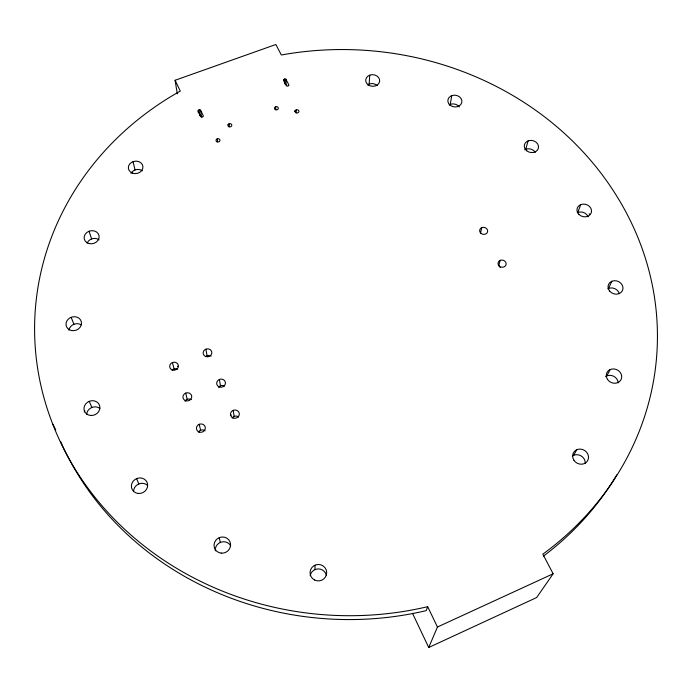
<?xml version="1.0" encoding="UTF-8"?>
<svg xmlns="http://www.w3.org/2000/svg" width="692" height="692" viewBox="0 0 692 692"><rect width="100%" height="100%" fill="white"/><g stroke="black" fill="none" stroke-linecap="round" stroke-linejoin="round"><path stroke-width="1.04" d="M314.964 569.62L314.998 565.191M369.147 84.035L369.753 75.151M450.276 104.371L451.746 95.652M480.447 233.256L481.822 227.616M525.764 149.264L528.074 140.9M498.673 265.763L500.221 260.33M412.527 613.346L428.72 647.496L536.646 597.542L553.142 573.789L542.848 554.154A311.313 282.526 3.3 0 0 617.385 197.159A311.365 282.492 3.3 0 0 281.341 54.997L275.84 44.504L175.093 80.281L180.283 91.084A311.348 282.466 3.3 0 0 52.635 423.859A311.313 282.526 3.3 0 0 427.682 606.676L426.229 610.629A307.724 279.931 3.3 0 1 60.576 441.479M577.794 212.479L580.735 204.624M428.72 647.496L437.448 627.021L553.142 573.789M608.458 288.469L611.832 281.263M606.754 375.938L610.214 369.537M573.607 455.345L576.765 449.722M284.81 83.966L284.646 79.018A0.969 0.804 -0.4 0 1 285.926 79.286L288.841 84.891A0.969 0.813 -0.3 0 1 288.201 85.851M52.635 423.859L55.732 429.801M199.235 109.864A0.986 0.83 -4.9 0 1 200.524 110.132L203.301 115.884A0.986 0.83 -4.8 0 1 202.618 116.87M198.803 110.019A0.986 0.83 -4.9 0 0 198.12 111.005L200.896 116.758A0.986 0.83 -4.8 0 0 202.185 117.026M427.682 606.676L437.448 627.021M89.233 401.325L91.88 407.484M71.155 317.308L73.932 324.263M136.644 478.596L138.772 483.967A8.166 7.595 -26.3 0 0 133.565 491.329M89.086 231.215L91.586 238.93M172.438 362.522L174.073 369.044M219.191 537.701L220.341 542.442M185.698 393.091L187.195 399.327M133.08 161.651L135.026 169.929M199.235 424.3L200.576 430.225M205.861 349.175L207.098 355.818M219.39 379.45L220.48 385.807M175.093 80.281L177.316 93.922M233.204 410.347L234.138 416.402M199.036 109.976L199.841 115.763M198.12 111.005L198.388 112.934M200.524 110.132L201.45 116.87M217.262 138.824L217.599 141.661M229.113 123.764L229.407 126.636M275.65 106.776L275.779 109.682M284.455 79.13L284.55 82.114M284.325 82.149L284.222 79.173A0.969 0.804 -0.4 0 0 283.582 80.125L286.497 85.739A0.969 0.813 -0.3 0 0 287.777 86.007M285.926 79.286L286.107 85.203M296.228 109.864L296.288 112.761M616.849 474.773A307.724 279.931 3.3 0 1 543.402 556.16M87.097 243.16A7.482 6.462 -13.5 0 1 99.138 239.821M130.996 173.337A7.249 6.167 -9.2 0 1 142.396 170.786M68.906 330.171A7.75 6.833 -18.2 0 1 81.128 324.79M367.538 84.865A6.92 5.77 3.9 0 1 377.278 85.652M449.194 104.89A6.972 5.83 8.1 0 1 459.28 106.923M524.683 149.801A7.102 5.994 12.6 0 1 535.279 152.378M86.682 414.473A7.984 7.223 -22.3 0 1 91.508 407.64A7.984 7.223 -22.3 0 1 99.89 408.453M172.126 370.523A4.351 3.962 -14.1 0 1 177.775 369.139M205.749 356.657A4.316 3.936 -10.6 0 1 211.164 356.112M184.989 401.196A4.394 4.048 -14.8 0 1 191.312 399.621M218.551 387.295A4.351 4.014 -10.8 0 1 224.589 386.101M138.772 483.967A8.166 7.595 -26.3 0 1 147.569 485.49M198.37 432.128A4.437 4.126 -15.7 0 1 205.1 430.77M232.192 417.925A4.394 4.1 -11.1 0 1 238.636 416.947M215.298 550.858A8.243 7.932 -28.1 0 1 230.678 545.815M310.189 575.744A8.217 8.122 -8.5 0 1 326.278 575.095M577.24 212.729A7.301 6.237 16.9 0 1 588.105 216.812M607.887 288.737A7.534 6.539 21.3 0 1 619.288 293.659M572.422 456.011A8.036 7.309 30.1 0 1 581.021 455.864A8.036 7.309 30.1 0 1 585.207 463.372M605.604 376.569A7.802 6.929 25.9 0 1 613.605 376.249A7.802 6.929 25.9 0 1 618.129 382.84M499.961 267.432A4.048 3.564 14.3 0 1 500.368 267.475M589.108 213.707A9.956 8.503 16.9 0 1 589.506 214.235M230.894 415.321A7.249 6.764 -11.1 0 1 231.284 414.992M177.541 366.284A7.171 6.539 -14.1 0 1 178.026 366.405M84.286 411.948A10.882 9.844 -22.3 0 1 84.839 410.581M294.42 111.187A4.498 3.789 0.1 0 1 295.865 110.608M285.554 79.796A3.512 2.924 -0.4 0 1 285.813 79.831M228.126 124.742A4.541 3.832 -3.6 0 1 228.723 124.525M201.069 116.265A3.546 2.976 -4.9 0 1 201.588 116.308M89.008 243.541A7.569 6.513 -13.4 0 0 99.043 235.713A7.569 6.513 -13.4 0 0 86.855 232.46A7.569 6.513 -13.4 0 0 89.008 243.541M132.544 173.156A7.327 6.211 -9.1 0 0 142.924 166.521A7.327 6.211 -9.1 0 0 131.48 162.438A7.327 6.211 -9.1 0 0 132.544 173.156M217.037 141.825A1.964 1.661 -4.4 0 0 219.961 140.294A1.964 1.661 -4.4 0 0 217.003 138.936A1.964 1.661 -4.4 0 0 217.037 141.825M228.896 126.731A1.955 1.643 -3.5 0 0 231.803 125.217A1.955 1.643 -3.5 0 0 228.853 123.877A1.955 1.643 -3.5 0 0 228.896 126.731M71.674 330.568A7.837 6.903 -18 0 0 81.249 321.451A7.837 6.903 -18 0 0 68.309 319.099A7.837 6.903 -18 0 0 71.674 330.568M275.329 109.613A1.938 1.626 -1 0 0 278.34 108.367A1.938 1.626 -1 0 0 275.572 106.802A1.938 1.626 -1 0 0 275.329 109.613M295.925 112.71A1.938 1.626 0.1 0 0 298.935 111.464A1.938 1.626 0.1 0 0 296.141 109.898A1.938 1.626 0.1 0 0 295.925 112.71M368.386 84.978A6.998 5.813 3.9 0 0 379.614 81.457A6.998 5.813 3.9 0 0 370.09 75.039A6.998 5.813 3.9 0 0 368.386 84.978M450.129 105.21A7.05 5.873 8.1 0 0 461.737 102.632A7.05 5.873 8.1 0 0 452.758 95.358A7.05 5.873 8.1 0 0 450.129 105.21M526.716 150.778A7.18 6.038 12.6 0 0 538.402 148.097A7.18 6.038 12.6 0 0 529.095 140.588A7.18 6.038 12.6 0 0 526.716 150.778M480.957 233.351A4.04 3.521 12.1 0 0 487.575 231.794A4.04 3.521 12.1 0 0 482.411 227.434A4.04 3.521 12.1 0 0 480.957 233.351M90.557 415.459A8.079 7.292 -22 0 0 99.432 405.071A8.079 7.292 -22 0 0 85.834 403.747A8.079 7.292 -22 0 0 90.557 415.459M172.602 370.056A4.403 3.996 -13.9 0 0 178.328 365.255A4.403 3.996 -13.9 0 0 171.158 363.283A4.403 3.996 -13.9 0 0 172.602 370.056M205.723 356.51A4.368 3.97 -10.4 0 0 211.813 352.263A4.368 3.97 -10.4 0 0 204.927 349.676A4.368 3.97 -10.4 0 0 205.723 356.51M185.897 400.789A4.446 4.083 -14.5 0 0 191.667 395.885A4.446 4.083 -14.5 0 0 184.409 393.869A4.446 4.083 -14.5 0 0 185.897 400.789M219.286 386.94A4.403 4.057 -10.6 0 0 225.419 382.598A4.403 4.057 -10.6 0 0 218.447 379.96A4.403 4.057 -10.6 0 0 219.286 386.94M138.227 493.465A8.261 7.681 -25.9 0 0 147.145 482.514A8.261 7.681 -25.9 0 0 133.193 481.156A8.261 7.681 -25.9 0 0 138.227 493.465M199.469 432.154A4.489 4.169 -15.4 0 0 205.273 427.146A4.489 4.169 -15.4 0 0 197.938 425.096A4.489 4.169 -15.4 0 0 199.469 432.154M233.126 417.994A4.446 4.143 -10.8 0 0 239.302 413.557A4.446 4.143 -10.8 0 0 232.252 410.875A4.446 4.143 -10.8 0 0 233.126 417.994M221.215 553.133A8.347 8.019 -27.3 0 0 229.969 541.758A8.347 8.019 -27.3 0 0 215.757 540.357A8.347 8.019 -27.3 0 0 221.215 553.133M314.531 579.991A8.321 8.217 -7.3 0 0 326.685 572.301A8.321 8.217 -7.3 0 0 313.9 565.779A8.321 8.217 -7.3 0 0 314.531 579.991M499.088 265.918A4.091 3.59 14.1 0 0 505.956 264.958A4.091 3.59 14.1 0 0 501.216 260.071A4.091 3.59 14.1 0 0 499.088 265.918M578.996 214.468A7.378 6.28 16.8 0 0 591.262 212.773A7.378 6.28 16.8 0 0 582.491 204.157A7.378 6.28 16.8 0 0 578.996 214.468M609.643 291.107A7.621 6.6 21.2 0 0 622.489 290.493A7.621 6.6 21.2 0 0 614.384 280.701A7.621 6.6 21.2 0 0 609.643 291.107M573.841 460.128A8.131 7.387 29.8 0 0 587.612 460.742A8.131 7.387 29.8 0 0 580.303 449.082A8.131 7.387 29.8 0 0 573.841 460.128M607.489 379.38A7.897 6.989 25.7 0 0 620.871 379.977A7.897 6.989 25.7 0 0 613.64 368.931A7.897 6.989 25.7 0 0 607.489 379.38"/></g></svg>
